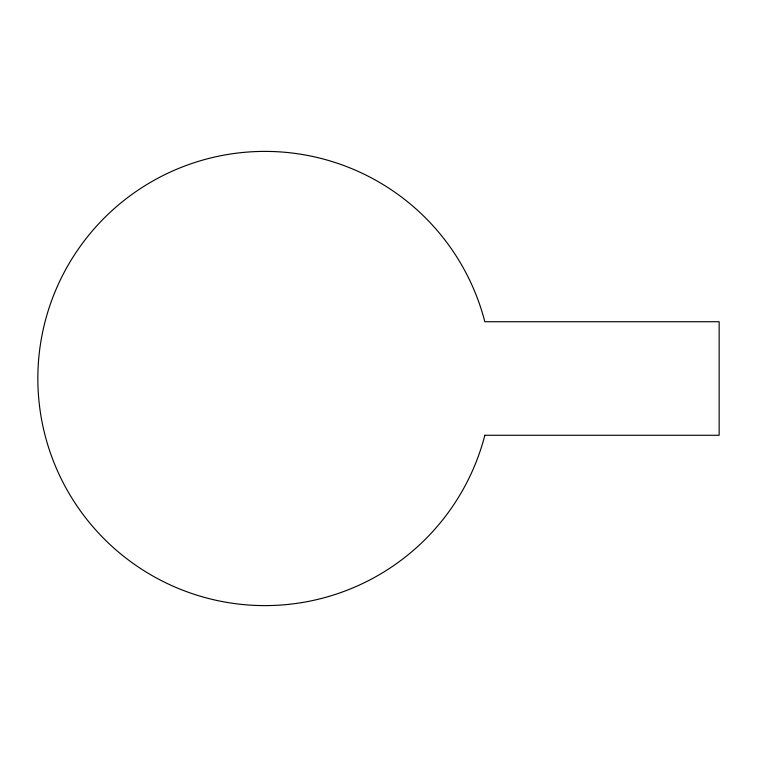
<?xml version="1.0" encoding="UTF-8"?>
<svg xmlns="http://www.w3.org/2000/svg" width="757" height="757" viewBox="0 0 757 757"><rect width="100%" height="100%" fill="white"/><g stroke="black" fill="none" stroke-linecap="round" stroke-linejoin="round"><path stroke-width="1.14" d="M484.792 435.275L484.31 437.281A227.1 227.1 0 0 1 134.689 564.533A227.1 227.1 0 0 1 134.689 192.467A227.1 227.1 0 0 1 484.31 319.719L484.792 321.725L719.15 321.725L719.15 435.275L484.792 435.275"/></g></svg>
